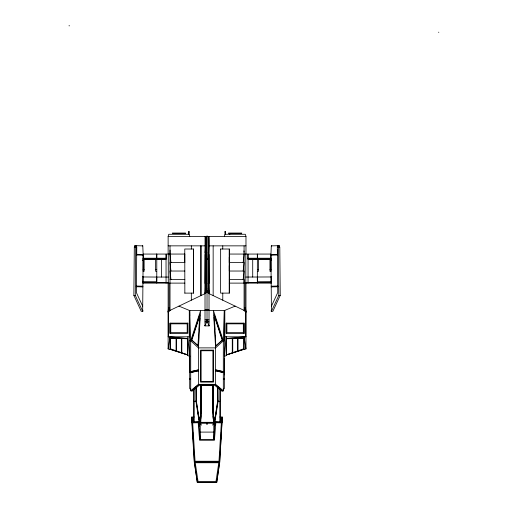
<?xml version="1.0" encoding="UTF-8"?>
<svg xmlns="http://www.w3.org/2000/svg" width="508" height="508" viewBox="0 0 508 508"><rect width="100%" height="100%" fill="white"/><g stroke="black" fill="none" stroke-linecap="round" stroke-linejoin="round"><path stroke-width="0.76" d="M156.718 259.575L156.718 254.064M169.101 309.334L169.164 307.473M169.164 307.454L169.101 309.093M170.028 310.452L170.028 245.853M176.073 350.78L176.073 338.157M184.766 262.547L184.766 254.057M189.7 370.967L189.7 356.07M200.241 439.528L200.241 423.094L198.844 422.332L200.241 439.528L213.792 439.528L214.916 422.269L214.636 426.117M200.635 423.005L200.158 422.605L200.793 411.747L200.724 385.07L201.244 385.096L201.32 411.88L200.704 423.069L200.704 422.313L200.349 423.018M205.994 290.779L205.994 258.845A1.975 0.889 0 0 0 206.261 259.328L207.835 259.328A1.975 0.889 0 0 0 208.102 258.845M207.613 424.364L207.613 423.069M207.613 422.827L207.613 422.313M213.303 385.07L212.782 385.096L212.706 411.88L213.627 423.126L213.303 385.07L212.782 385.394M200.704 423.069L200.666 422.313L213.36 422.313L213.322 423.069L214.801 422.275L218.072 401.561L218.072 387.134M220.434 422.167L220.434 418.503M220.643 249.015L220.618 293.116L229.337 293.116L229.337 249.015L220.618 249.015M221.177 422.154L221.177 417.614L221.177 418.44M222.777 293.103L222.777 300.19M222.745 249.015L222.777 245.853M224.333 374.879L224.333 358.426M224.333 355.81L224.333 351.758M229.254 293.116L229.254 249.015M244.075 310.452L244.075 245.853M244.075 283.115L244.075 279.521L229.254 279.521M244.678 307.848L244.678 308.807L244.678 307.861M244.939 307.454L245.002 309.055M205.08 283.451L205.162 254.47M215.1 418.414L217.761 401.536L217.602 387.731L217.602 401.523L214.414 421.748L222.206 422.199L222.212 417.011L219.875 417.011M135.566 245.669L135.566 246.551L136.595 246.577L136.589 247.155M257.385 254.216L257.327 283.108M222.206 422.199L214.852 421.945L213.392 423.005L215.221 422.313L213.792 423.094L215.189 422.332L214.611 426.041M168.281 277.057L156.75 277.057L156.718 281.756L142.983 281.661M133.864 295.389L134.309 247.117L135.744 247.129L135.299 295.402L142.665 311.328L141.23 311.315L133.864 295.389L135.299 295.402M134.493 247.117L134.493 246.545L135.63 246.551L135.63 247.129L136.773 247.155L136.36 292.538L142.71 306.28M142.665 311.328L142.888 286.918L136.208 286.734M142.888 286.918L143.18 255.175L136.703 254.997M271.132 282.981L271.132 282.626L245.815 282.626M156.75 258.87L156.762 258.223M224.288 372.548L224.333 370.192M224.333 236.404L224.974 234.271L225.044 231.559L225.59 231.559L225.59 234.271L225.044 231.559M190.71 389.223L189.7 388.684L189.7 310.585L190.71 340.798L190.71 390.715L192.303 391.077L199.504 385.096L214.522 385.096L221.723 391.077L222.974 391.077L223.317 390.715L223.317 340.798L224.333 310.585L235.172 306.121M209.055 293.63L245.993 311.302L245.027 310.712M166.033 258.87L166.053 258.223L143.135 258.223L143.135 271.329L144.139 271.329L144.139 258.87M206.464 236.938L205.797 236.938L205.2 252.476L206.051 256.699M205.499 250.139L205.2 252.476L206.204 252.476M205.676 245.478L205.797 236.938M220.732 439.63L220.828 437.401M271.297 255.022L270.935 254.711L271.31 245.878L279.273 245.662L279.495 246.545M277.514 254.686L277.616 249.377M201.168 385.394L200.984 385.115L213.068 385.102L212.966 411.963L213.627 423.126M194.158 417.011L191.821 417.011L191.687 419.957L194.266 461.988L197.333 482.6L216.694 482.6L219.761 461.988L222.212 417.011M197.942 345.834L199.752 314.858L191.541 339.947L198.253 345.942L198.393 343.624M198.704 338.214L198.533 335.782M199.206 329.692L199.384 326.593M199.701 321.17L199.879 318.072M200.406 423.126L201.06 411.963L200.984 385.115M200.743 418.694L200.914 415.722M222.066 422.192L219.627 461.975L216.719 482.441L197.307 482.441L194.405 461.975L191.821 417.011M243.161 262.547L244.075 254.057M243.161 271.031L244.075 262.547L229.254 262.547L229.254 257.143M243.161 279.521L244.075 271.031L229.254 271.031L229.254 265.633M248.044 283.108L248.069 254.064L270.929 254.064L270.974 260.452L271.659 260.452M208.109 293.033L208.305 236.938C210.052 233.388 207.239 280.435 208.54 248.583M213.474 422.396L214.452 421.761L215.646 413.982M170.028 336.804L170.028 349.58L168.129 348.933L170.028 336.804L187.871 338.576L170.028 338.125M214.452 421.761L215.817 413.874M214.617 421.443L214.859 419.932M198.926 418.414L196.266 401.536L196.266 387.731L196.425 401.523L199.612 421.748L199.53 422.199L198.806 422.313L199.396 426.117M189.059 231.559L188.506 234.271L188.506 231.559L189.059 231.559L189.128 234.271L189.77 236.404M277.616 246.577L277.819 245.688M134.601 246.545L134.83 245.662L136.328 245.694L136.703 254.527L136.347 254.838M168.129 254.057L168.129 236.404L168.777 234.271L189.128 234.271M223.317 389.223L224.333 388.684L224.333 310.585L224.333 340.798L223.317 340.798L215.602 347.885L198.425 347.885L190.71 340.798L200.596 310.585L198.425 347.885L198.425 384.334L198.647 384.721L215.379 384.721L222.974 391.077M198.253 345.942L191.853 340.062L199.822 315.709M271.393 306.28L277.743 292.538L277.324 247.155L278.473 247.129L278.467 246.551L279.603 246.545L279.61 247.117M271.437 311.328L278.803 295.402L278.359 247.129L279.794 247.117L280.238 295.389L272.872 311.315L271.437 311.328L271.215 286.918L277.895 286.734L277.685 286.023M212.846 411.626L213.233 411.747M215.379 384.721L215.602 347.885L213.43 310.585L223.317 340.798M212.554 425.126L213.792 423.094L200.241 423.094L198.806 422.313L199.714 422.599L199.225 422.275L195.961 401.561L195.961 387.134M134.83 245.662L142.792 245.878L143.161 254.711L142.805 255.022M212.916 401.377L213.303 401.46L212.928 401.377M257.346 259.575L257.315 254.064M215.773 345.942L222.485 339.947L214.281 314.858L215.773 345.942L215.64 343.624M216.084 345.834L222.485 339.947M191.052 391.077L198.647 384.721M190.71 390.715L198.425 384.334L215.602 384.334L223.317 390.715M213.36 422.993L214.859 421.919M200.52 422.415L199.168 421.919L191.96 422.192M205.048 293.63L168.104 311.302L169.081 310.845L169.075 283.115M208.42 321.462L207.372 321.951L209.023 325.882L209.512 325.653M208.559 321.393L209.023 321.951L207.372 321.951L207.372 319.862M191.827 422.199L199.612 421.748M215.5 335.782L215.322 338.214M245.974 283.115L245.974 348.933L244.075 349.58L244.075 336.804L226.225 338.576L244.075 338.125M226.524 354.971L243.776 349.364M226.225 354.971L244.075 349.218M198.596 370.789L190.71 372.535L198.203 370.789L198.203 369.894L190.71 371.64L198.596 369.894M221.177 422.072L219.805 422.199L219.805 389.731M197.904 413.931L198.361 413.849M205.797 256.724L206.204 256.724L206.204 236.938M194.266 461.988L219.761 461.988M192.488 432.975L193.008 432.937M192.83 438.544L193.351 438.506M208.305 236.938L208.331 243.154M226.524 338.779L243.776 338.125M270.935 254.711L277.393 254.527M277.4 254.997L270.923 255.175L271.215 286.918M271.209 286.207L277.889 286.023M226.524 338.449L241.624 338.068M277.768 245.694L279.273 245.662M271.31 245.878L271.799 245.872M278.803 295.402L280.238 295.389M271.774 276.574L271.082 276.581L271.132 283.121L229.254 283.115M245.815 277.057L271.088 276.962M271.12 281.661L257.385 281.756L257.346 277.057M438.493 32.239L438.836 32.239M172.32 233.045L185.585 233.045M228.517 233.045L241.783 233.045M172.663 233.655L185.464 233.655M228.638 233.655L241.44 233.655M224.974 234.271L245.326 234.271L245.974 236.404L245.974 254.057M168.129 236.404L205.486 236.404L205.2 293.63L205.473 283.997M205.994 236.404L208.102 236.404M245.974 236.404L208.617 236.404L208.896 293.63L208.629 283.997M205.143 236.69L205.486 236.69M208.617 236.69L208.959 236.69M168.129 245.853L205.048 245.853M209.055 245.853L245.974 245.853M170.028 250.095L170.028 253.473M243.967 250.882L244.037 252.266M208.109 252.476L208.693 252.47M184.842 254.057L166.23 254.064L166.23 258.87L143.135 258.87M229.254 254.057L247.872 254.064L247.872 258.87L270.967 258.87M143.891 259.575L156.007 259.613M166.065 259.613L156.75 259.575M248.037 259.613L270.967 259.613M184.842 262.547L170.028 262.547L170.942 271.031M205.994 262.795L206.445 262.795M205.994 265.366L206.445 265.366M143.135 269.392L144.139 269.392M155.6 269.392L156.75 269.392M257.346 269.392L258.502 269.392M269.958 269.392L270.967 269.392M184.842 271.031L170.028 271.031L170.942 279.521M156.75 271.329L155.6 271.329L155.6 258.87M257.346 271.329L258.502 271.329L258.502 258.87M205.994 275.38L206.445 275.38M205.994 275.908L206.445 275.908M170.028 279.521L184.842 279.521M168.281 282.626L142.97 282.626L142.97 282.981M184.842 283.115L142.97 283.121L143.015 276.581L142.329 276.574M205.473 283.585L205.994 283.585M208.109 283.585L208.629 283.585M205.473 288.684L205.994 288.684M208.109 288.684L208.629 288.684M205.473 289.935L205.994 289.935M208.109 289.935L208.629 289.935M205.994 290.462L205.334 290.462L205.473 293.167M208.109 290.462L208.763 290.462L208.629 293.167M205.473 290.557L205.994 290.557A1.626 1.302 0 0 0 207.048 291.833A1.626 1.302 0 0 0 208.109 290.557L208.629 290.557M205.473 291.833L208.629 291.833M205.01 292.659L209.023 292.659M184.766 293.116L193.484 293.116M191.326 300.19L191.326 293.103M178.924 306.121L189.77 310.585L189.744 315.982M205.01 309.677L209.023 309.677M168.129 309.963L168.605 309.963M245.491 309.963L245.974 309.963M168.129 310.318L168.605 310.318M245.491 310.318L245.974 310.318M169.075 310.394L170.028 310.394M244.075 310.394L245.021 310.394M169.393 311.302L168.015 311.302L168.307 312.865M244.704 311.302L246.088 311.302L245.796 312.865M205.01 319.862L209.023 319.862M244.1 333.369L226.193 333.369L226.193 323.126L244.1 323.126L244.037 333.369L243.961 323.126M168.104 336.804L189.77 336.804M224.333 336.804L245.993 336.804M189.7 340.798L190.71 340.798M215.436 369.894L223.317 371.64L215.83 369.894L215.83 370.789L223.317 372.535L215.436 370.789M189.7 378.631L190.71 378.619M223.317 378.619L224.333 378.631M189.7 379.127L190.71 379.114M223.317 379.114L224.333 379.127M193.592 400.247L193.777 401.561M220.434 400.247L220.256 401.561M195.961 400.463L196.425 400.463M217.602 400.463L218.072 400.463M193.592 401.561L195.961 401.561M218.072 401.561L220.434 401.561M192.85 422.072L194.221 422.199L194.221 389.731M200.704 422.827L213.322 422.827M200.241 432.098L213.792 432.098M197.428 482.295L216.599 482.295M142.443 260.452L143.129 260.452L143.173 254.064L166.033 254.064L166.059 283.121M143.015 276.962L156.75 277.057M142.303 245.872L142.792 245.878M172.479 338.068L187.579 338.449M136.703 254.527L143.161 254.711M136.214 286.023L142.894 286.207M170.32 338.125L187.579 338.779M221.018 432.937L221.539 432.975M220.675 438.506L221.202 438.544M215.665 413.849L216.122 413.931M170.028 349.218L187.871 354.971M170.32 349.364L187.579 354.971M214.674 422.269L214.414 421.748M205.467 321.393L205.01 321.951L206.661 321.951L206.661 319.862M205.607 321.462L206.661 321.951L205.01 325.882L204.514 325.653M198.209 413.874L199.574 421.761L200.552 422.396M213.506 422.415L213.874 422.605M200.793 411.747L201.187 411.626M201.473 425.126L200.241 423.132M156.775 283.108L156.781 254.064M213.322 422.313L213.62 423.037M214.205 315.709L222.174 340.062M136.277 245.688L136.487 246.577M199.168 419.932L199.409 421.443M244.075 336.804L245.974 348.933M198.387 413.982L199.574 421.761M205.702 254.552L206.007 256.699M199.174 421.945L199.428 423.774M170.028 254.057L170.942 262.547M213.112 416.243L213.252 418.548M214.103 317.297L214.325 321.17M214.643 326.593L214.827 329.692M193.199 437.401L193.294 439.63M248.069 258.87L248.044 258.223L270.967 258.223L270.967 271.329L269.958 271.329L269.958 258.87M257.34 258.223L257.346 258.87M189.7 370.192L189.744 372.548M277.508 247.155L277.508 246.577L278.536 246.551L278.53 245.669M208.94 254.47L209.023 283.451M244.939 307.492L244.939 309.188M169.101 307.473L169.101 309.188M271.132 310.61L271.132 311.214M252.711 259.613L252.711 277.057M245.815 254.064L245.815 283.121M245.796 311.302L245.796 336.804M245.021 283.115L245.021 310.845M243.776 338.01L243.776 348.748L226.524 354.844L226.524 338.347M238.03 338.157L238.03 350.78M237.56 338.169L237.56 350.945M232.74 338.29L232.74 352.647M232.277 338.303L232.277 352.812M229.8 233.655L229.8 234.283M226.251 323.126L226.251 333.369M224.815 336.804L224.815 310.585L189.287 310.585L189.287 336.804M224.174 378.619L224.174 379.114M222.923 371.64L222.923 372.535M220.434 389.731L220.434 422.072M213.792 423.094L213.792 439.528M213.157 245.853L213.157 295.599M209.055 236.404L209.023 325.882L205.01 325.882L205.048 236.404M208.959 236.404L208.909 236.83M207.188 236.023L207.188 236.404M207.048 236.404L207.016 319.862M206.908 236.023L206.908 236.404M206.445 256.496L206.445 290.849M206.413 422.313L206.413 422.827M206.413 422.986L206.413 424.364M206.051 256.496L206.051 265.366M205.994 236.938L205.994 293.033M205.251 236.69L205.143 236.404M193.592 389.731L193.592 422.167M193.402 249.015L193.402 293.116L193.484 249.015L184.766 249.015L184.842 293.116M192.85 417.614L192.85 422.154M191.326 245.853L191.351 249.015M191.103 371.64L191.103 372.535M189.852 378.619L189.852 379.114M187.579 338.347L187.579 354.844L170.32 348.748L170.32 338.01M181.826 338.303L181.826 352.812M181.362 338.29L181.362 352.647M176.543 338.169L176.543 350.945M170.059 323.126L170.059 333.369M168.281 254.064L168.281 283.121M168.307 311.302L168.307 336.804M168.129 283.115L168.129 348.933M161.392 259.613L161.392 277.057M142.97 310.61L142.97 311.214M69.164 25.4L69.164 25.946M200.939 245.853L200.939 295.586L200.939 245.853M221.336 422.891L218.98 461.251L195.047 461.251L192.691 422.891L198.184 422.707L199.606 440.252L214.42 440.252L215.843 422.707L221.336 422.891M226.225 336.804L224.333 356.318L226.225 355.67L226.225 336.804M218.777 462.744L215.976 481.527L198.05 481.527L195.256 462.744L218.777 462.744M201.098 401.377L200.724 401.46L201.111 401.377M187.909 323.126L170.002 323.126L170.002 333.369L187.909 333.369L187.871 323.126M187.204 323.837L170.764 323.837L170.764 332.657L187.204 332.657L187.204 323.837M243.338 323.837L226.892 323.837L226.892 332.657L243.338 332.657L243.338 323.837M213.493 350.114L200.539 350.114L200.539 382.105L213.493 382.105L213.493 350.114M212.89 350.749L201.136 350.749L201.136 381.47L212.89 381.47L212.89 350.749M189.77 356.318L187.871 355.67L187.871 336.804L189.77 356.318"/></g></svg>
